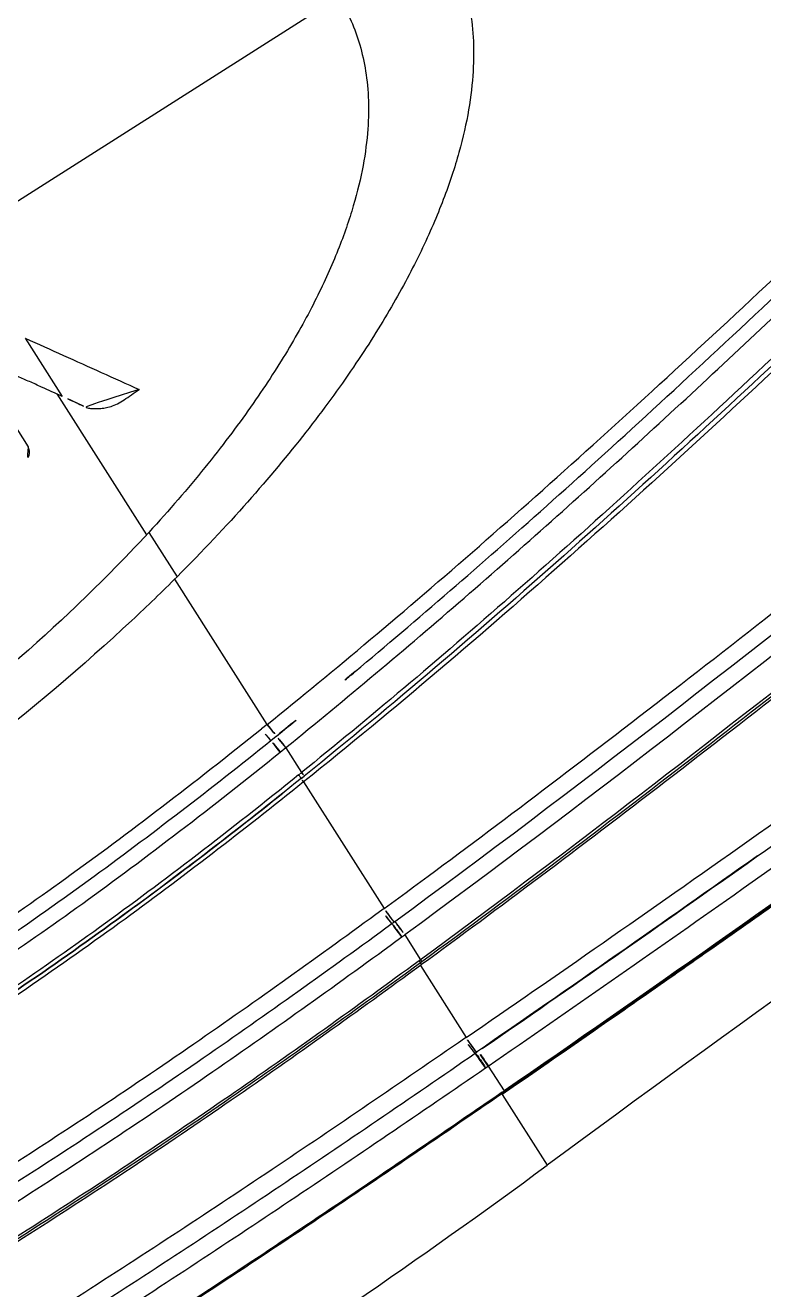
# Model space of a CAD drawing. Header units: millimetres. Extents: x 1145859089 to 1147511753, y -1047484727 to -1047247487.
# Drawn here: x 1145997670.2 to 1145997685.39, y -1047439035.16 to -1047439009.17 of the extents above; entities that cross this region are included whole.
import ezdxf
from ezdxf.xclip import XClip

# ---------------------------------------------------------------- set-up
doc = ezdxf.new("R2010")
doc.units = ezdxf.units.MM
doc.header["$LTSCALE"] = 100
doc.header["$MEASUREMENT"] = 0
doc.header["$XCLIPFRAME"] = 2
doc.linetypes.add('단지배치도$0$CENTER', pattern=[31, 30, -0.5, 0, -0.5])
doc.layers.get('0').update_dxf_attribs({"linetype": 'CONTINUOUS'})
doc.layers.add('XREF', color=135, linetype='CONTINUOUS')
doc.layers.add('단지배치도$0$W240910', color=135, linetype='CONTINUOUS')

# ---------------------------------------------------------------- blocks, each defined once
blk = doc.blocks.new('단지배치도$0$zw$9902')
at = {"layer": '단지배치도$0$W240910', "linetype": '단지배치도$0$CENTER', "ltscale": 20}
blk.add_line((59428.184, -67707.751), (59826.424, -67454.397), dxfattribs=at)
at = {"layer": '단지배치도$0$W240910', "linetype": 'ByBlock', "ltscale": 20}
for p, q in [((59529.378, -67646.293), (59530.138, -67647.489)), ((59530.025, -67647.437), (59531.87, -67650.337)), ((59528.788, -67647.504), (59529.438, -67648.525)), ((59531.917, -67650.285), (59532.498, -67651.197)), ((59532.448, -67651.247), (59534.348, -67654.233)), ((59534.349, -67654.234), (59534.234, -67654.325)), ((59534.427, -67654.562), (59534.539, -67654.473)), ((59534.62, -67654.8), (59534.732, -67654.709)), ((59534.732, -67654.71), (59535.059, -67655.223)), ((59534.999, -67655.272), (59535.058, -67655.222)), ((59535.053, -67655.342), (59535.115, -67655.292)), ((59535.053, -67655.342), (59535.053, -67655.342)), ((59535.098, -67655.411), (59536.754, -67658.015)), ((59536.755, -67658.016), (59536.707, -67658.05)), ((59536.914, -67658.326), (59536.974, -67658.283)), ((59537.12, -67658.601), (59537.18, -67658.557)), ((59537.181, -67658.558), (59537.506, -67659.069)), ((59537.506, -67659.069), (59537.477, -67659.09)), ((59537.503, -67659.133), (59537.478, -67659.152)), ((59537.503, -67659.133), (59537.503, -67659.133)), ((59537.532, -67659.112), (59537.504, -67659.133)), ((59537.526, -67659.17), (59537.501, -67659.188)), ((59537.501, -67659.188), (59538.441, -67660.666)), ((59538.441, -67660.667), (59538.41, -67660.689)), ((59538.842, -67661.292), (59538.896, -67661.254)), ((59538.896, -67661.255), (59539.222, -67661.766)), ((59539.186, -67661.791), (59539.222, -67661.766)), ((59539.222, -67661.766), (59539.222, -67661.767)), ((59539.186, -67661.838), (59540.111, -67663.291)), ((59539.192, -67661.815), (59539.23, -67661.789)), ((59539.192, -67661.815), (59539.193, -67661.815))]:
    blk.add_line(p, q, dxfattribs=at)
at = {"layer": '단지배치도$0$W240910'}
for radius in [11431.377, 11931.377]:
    blk.add_arc((57394.291, -57699.4), radius, 251.6277496, 321.4181311, dxfattribs=at)
at = {"layer": '단지배치도$0$W240910', "linetype": 'ByBlock', "ltscale": 20}
for centre, radius, start, end in [((59842.798, -68073.947), 510.155, 120.01584, 126.39327), ((59524.37, -67663.875), 13.674, 38.9466, 38.9958), ((59531.366, -67658.215), 4.675, 38.7786, 38.8868), ((59531.556, -67658.078), 4.441, 38.8598, 38.9312), ((59526.116, -67662.429), 11.407, 38.717, 38.7377), ((59531.481, -67658.121), 4.526, 38.592, 38.6486), ((59532.412, -67657.383), 3.338, 38.5742, 38.6543), ((59532.38, -67657.414), 3.383, 38.5653, 38.6397), ((59532.515, -67657.307), 3.21, 38.508, 38.5822), ((59532.939, -67656.969), 2.668, 38.4148, 38.5011), ((59533.261, -67656.708), 2.254, 38.1989, 38.2973), ((59533.499, -67656.526), 1.955, 38.1984, 38.3059), ((59533.724, -67656.351), 1.669, 38.147, 38.2671), ((59533.951, -67656.172), 1.38, 37.9848, 38.1212), ((59534.145, -67656.019), 1.133, 37.7469, 37.9039), ((59534.321, -67655.886), 0.913, 37.7478, 37.9287), ((59534.472, -67655.768), 0.721, 37.4937, 37.7068), ((59534.6, -67655.67), 0.559, 37.2166, 37.4697), ((59534.712, -67655.585), 0.419, 36.8833, 37.1923), ((59534.804, -67655.518), 0.305, 36.7794, 37.1615), ((59534.879, -67655.462), 0.212, 36.3263, 36.8177), ((59534.935, -67655.421), 0.142, 35.7169, 36.3635), ((59534.979, -67655.389), 0.0872, 34.914, 35.8214), ((59535.011, -67655.368), 0.0492, 34.283, 35.6239), ((59535.032, -67655.354), 0.0245, 32.5571, 34.7827), ((59535.044, -67655.346), 0.00997, 29.581, 33.7771), ((59535.05, -67655.343), 0.00261, 23.4311, 34.8929), ((59535.053, -67655.342), 0.000312, 350.3803, 53.3081), ((59535.078, -67660.733), 2.908, 34.2852, 34.4226), ((59536.687, -67659.64), 0.963, 34.1776, 34.4879), ((59536.745, -67659.601), 0.893, 33.9562, 34.1637), ((59535.501, -67660.425), 2.385, 33.644, 33.7009), ((59536.742, -67659.604), 0.896, 33.7246, 33.8883), ((59536.946, -67659.467), 0.651, 33.4192, 33.6542), ((59536.945, -67659.469), 0.652, 33.2749, 33.4936), ((59536.977, -67659.448), 0.615, 33.0894, 33.3074), ((59537.066, -67659.387), 0.506, 32.5895, 32.8452), ((59537.138, -67659.344), 0.422, 32.5826, 32.8756), ((59537.186, -67659.313), 0.366, 32.3032, 32.6245), ((59537.234, -67659.283), 0.309, 31.9886, 32.3484), ((59537.28, -67659.255), 0.256, 31.6327, 32.0428), ((59537.32, -67659.23), 0.208, 30.895, 31.3683), ((59537.355, -67659.21), 0.168, 30.7585, 31.305), ((59537.386, -67659.192), 0.132, 30.2069, 30.851), ((59537.411, -67659.177), 0.103, 29.1561, 29.9217), ((59537.434, -67659.165), 0.0768, 28.7917, 29.7256), ((59537.452, -67659.155), 0.0558, 27.8019, 28.9546), ((59537.467, -67659.147), 0.0394, 26.0719, 27.547), ((59537.478, -67659.142), 0.0266, 25.0893, 27.0168), ((59537.487, -67659.138), 0.0167, 23.0018, 25.6658), ((59537.494, -67659.135), 0.00988, 20.0863, 23.9217), ((59537.501, -67659.133), 0.00243, 8.5015, 18.7199), ((59537.498, -67659.134), 0.00527, 15.9079, 21.9482), ((59537.503, -67659.133), 0.000382, 334.8058, 10.5107), ((59537.502, -67659.133), 0.000972, 355.9599, 15.8377), ((59538.903, -67661.916), 0.353, 24.7464, 24.992), ((59538.807, -67661.981), 0.423, 26.2882, 26.7458), ((59539.063, -67661.856), 0.138, 25.5754, 26.6219), ((59539.074, -67661.851), 0.127, 25.0794, 25.7815), ((59538.869, -67661.943), 0.35, 24.2412, 24.4263), ((59539.073, -67661.851), 0.126, 23.6583, 24.2079), ((59539.105, -67661.838), 0.092, 23.4919, 24.2854), ((59539.105, -67661.837), 0.0917, 22.3139, 23.049), ((59539.11, -67661.836), 0.0877, 22.2992, 23.0288), ((59539.124, -67661.83), 0.0718, 20.7269, 21.581), ((59539.135, -67661.826), 0.0601, 20.1167, 21.0915), ((59539.142, -67661.824), 0.053, 19.5938, 20.6557), ((59539.15, -67661.821), 0.0445, 17.9895, 19.1689), ((59539.156, -67661.819), 0.0378, 17.2874, 18.6182), ((59539.163, -67661.817), 0.0311, 15.4742, 16.9888), ((59539.172, -67661.814), 0.0211, 12.2944, 14.2753), ((59539.168, -67661.816), 0.0258, 14.3382, 16.058), ((59539.176, -67661.814), 0.0169, 10.4648, 12.754), ((59539.183, -67661.813), 0.0105, 5.2097, 8.3645), ((59539.18, -67661.813), 0.0135, 7.8036, 10.4888), ((59539.187, -67661.813), 0.00619, 357.8372, 2.3292), ((59539.185, -67661.813), 0.00817, 1.6302, 5.3956), ((59539.19, -67661.813), 0.00362, 348.1567, 354.6615), ((59539.189, -67661.813), 0.00469, 353.912, 359.3404), ((59539.191, -67661.814), 0.00178, 323.9832, 334.0746), ((59539.191, -67661.813), 0.00214, 334.4995, 343.4859), ((59539.19, -67661.813), 0.00272, 341.3764, 349.1461), ((59539.191, -67661.814), 0.00158, 314.9329, 325.6326), ((59538.93, -67661.904), 0.323, 24.4807, 24.7404), ((59538.956, -67661.892), 0.295, 24.2522, 24.5291), ((59538.984, -67661.879), 0.263, 23.8885, 24.1853), ((59539.008, -67661.869), 0.238, 23.6237, 23.9432), ((59539.03, -67661.859), 0.213, 23.2728, 23.6163), ((59539.051, -67661.85), 0.191, 22.9681, 23.3398), ((59539.072, -67661.841), 0.168, 22.4802, 22.8828), ((59539.09, -67661.832), 0.147, 21.5313, 21.9702), ((59539.108, -67661.826), 0.129, 21.5394, 22.0185), ((59539.124, -67661.819), 0.111, 20.8905, 21.4173), ((59539.138, -67661.815), 0.0969, 20.4057, 20.9855), ((59539.151, -67661.808), 0.0821, 19.0075, 19.6522), ((59539.163, -67661.805), 0.0696, 18.8639, 19.5828), ((59539.174, -67661.801), 0.0585, 18.0241, 18.8312), ((59539.183, -67661.798), 0.0487, 16.1686, 17.073), ((59539.192, -67661.795), 0.0395, 15.7786, 16.8201), ((59539.2, -67661.793), 0.0311, 14.2415, 15.4611), ((59539.205, -67661.792), 0.0254, 12.7459, 14.1306), ((59539.209, -67661.79), 0.0212, 10.6734, 12.1793), ((59539.215, -67661.789), 0.015, 7.4073, 9.3695), ((59539.221, -67661.788), 0.00929, 5.5656, 8.4355), ((59539.222, -67661.788), 0.00849, 2.0195, 4.7991), ((59539.213, -67661.789), 0.0171, 1.5224, 2.6471), ((59539.226, -67661.788), 0.00384, 349.6828, 354.7722), ((59539.229, -67661.788), 0.00166, 330.4607, 344.9023), ((59539.228, -67661.788), 0.00249, 323.3535, 334.7044), ((59455.46, -67548.371), 142.732, 298.55235, 306.37539)]:
    blk.add_arc(centre, radius, start, end, dxfattribs=at)
for points, degree in [([(59534.35, -67654.233), (59535.733, -67653.121), (59538.644, -67650.675), (59543.432, -67646.344), (59548.669, -67641.38), (59554.608, -67635.684), (59561.325, -67629.492), (59567.298, -67624.343), (59572.732, -67620.015), (59576.042, -67617.631), (59577.616, -67616.57)], 3), ([(59578.176, -67617.479), (59576.599, -67618.544), (59573.278, -67620.943), (59567.828, -67625.313), (59561.814, -67630.533), (59555.099, -67636.786), (59549.224, -67642.446), (59544.033, -67647.393), (59539.302, -67651.696), (59536.425, -67654.12), (59535.058, -67655.22)], 3), ([(59536.755, -67658.016), (59538.352, -67656.849), (59541.75, -67654.293), (59547.393, -67649.865), (59553.832, -67644.715), (59560.836, -67639.17), (59567.035, -67634.422), (59572.677, -67630.287), (59577.771, -67626.765), (59580.868, -67624.814), (59582.336, -67623.939)], 3), ([(59531.719, -67647.348), (59531.662, -67647.386), (59531.557, -67647.462), (59531.411, -67647.562), (59531.274, -67647.645), (59531.14, -67647.7), (59531.017, -67647.728), (59530.906, -67647.739), (59530.806, -67647.742), (59530.716, -67647.737), (59530.636, -67647.722), (59530.594, -67647.699), (59530.574, -67647.688)], 3), ([(59536.158, -67653.147), (59535.975, -67653.299), (59535.792, -67653.451), (59535.609, -67653.603)], 3), ([(59534.541, -67654.472), (59534.884, -67654.195), (59535.241, -67653.904), (59535.607, -67653.601)], 3), ([(59534.233, -67654.326), (59532.848, -67655.442), (59530.14, -67657.508), (59526.458, -67659.988), (59522.672, -67662.263), (59519.652, -67663.843), (59518.054, -67664.627)], 3), ([(59518.321, -67665.177), (59519.93, -67664.391), (59522.971, -67662.805), (59526.8, -67660.504), (59530.491, -67658.018), (59533.222, -67655.929), (59534.619, -67654.801)], 3), ([(59534.997, -67655.271), (59533.59, -67656.409), (59530.841, -67658.511), (59527.114, -67661.023), (59523.284, -67663.323), (59520.214, -67664.925), (59518.587, -67665.719)], 3), ([(59535.054, -67655.342), (59535.054, -67655.342, 1)], 1), ([(59535.1, -67655.414), (59535.072, -67655.375), (59535.055, -67655.349), (59535.056, -67655.344)], 3), ([(59544.433, -67656.935), (59542.514, -67658.291), (59540.589, -67659.639), (59538.657, -67660.967)], 3), ([(59536.961, -67658.289), (59536.96, -67658.291), (59536.951, -67658.281), (59536.912, -67658.232), (59536.854, -67658.155), (59536.795, -67658.074), (59536.766, -67658.032), (59536.755, -67658.016)], 3), ([(59536.975, -67658.283), (59536.975, -67658.282), (59536.984, -67658.292), (59537.023, -67658.341), (59537.081, -67658.418), (59537.14, -67658.499), (59537.169, -67658.54), (59537.181, -67658.557)], 3), ([(59537.478, -67659.152), (59537.477, -67659.152), (59537.485, -67659.166), (59537.501, -67659.189)], 3), ([(59537.527, -67659.17), (59537.511, -67659.147), (59537.502, -67659.134), (59537.504, -67659.133)], 3), ([(59537.506, -67659.068), (59537.523, -67659.095), (59537.533, -67659.111), (59537.533, -67659.112)], 3), ([(59538.657, -67660.967), (59538.655, -67660.969), (59538.639, -67660.954), (59538.596, -67660.901), (59538.532, -67660.813), (59538.477, -67660.728), (59538.449, -67660.682), (59538.442, -67660.667)], 3), ([(59538.81, -67660.869), (59538.767, -67660.898), (59538.725, -67660.928), (59538.682, -67660.955)], 3), ([(59539.288, -67661.749), (59539.288, -67661.749), (59539.287, -67661.75), (59539.287, -67661.75)], 3)]:
    blk.add_open_spline(points, degree=degree, dxfattribs=at)
for points, knots in [([(59536.158, -67653.147), (59536.786, -67652.62), (59538.682, -67651.01), (59542.084, -67647.98), (59547.299, -67643.075), (59550.927, -67639.595), (59555.148, -67635.567), (59559.306, -67631.689), (59563.04, -67628.338), (59566.196, -67625.594), (59570.78, -67621.831), (59574.34, -67619.133), (59576.656, -67617.503), (59577.738, -67616.765)], [0.0428845, 0.0428845, 0.0428845, 0.0428845, 0.0909091, 0.1818182, 0.2727273, 0.3636364, 0.4545455, 0.5454545, 0.6363636, 0.7272727, 0.8181818, 0.9090909, 0.9999997, 0.9999997, 0.9999997, 0.9999997]), ([(59534.733, -67654.708), (59535.974, -67653.707), (59538.418, -67651.651), (59541.985, -67648.46), (59545.479, -67645.194), (59548.934, -67641.891), (59552.396, -67638.599), (59555.876, -67635.327), (59559.367, -67632.068), (59562.905, -67628.859), (59565.9, -67626.235), (59568.345, -67624.193), (59570.169, -67622.65), (59572.047, -67621.171), (59573.947, -67619.721), (59575.88, -67618.318), (59577.19, -67617.413), (59577.852, -67616.969)], [0, 0, 0, 0, 0.00478807, 0.00957675, 0.01436495, 0.01915126, 0.02393531, 0.02871768, 0.0334999, 0.03828199, 0.04306461, 0.04545663, 0.04784897, 0.05024146, 0.05263373, 0.0550255, 0.05741658, 0.05741658, 0.05741658, 0.05741658]), ([(59578.384, -67617.727), (59574.415, -67620.41), (59566.875, -67626.325), (59556.244, -67635.985), (59545.936, -67645.962), (59538.848, -67652.414), (59535.1, -67655.414)], [0, 0, 0, 0, 0.01437799, 0.02875912, 0.04314194, 0.05753139, 0.05753139, 0.05753139, 0.05753139]), ([(59578.276, -67617.609), (59574.401, -67620.237), (59566.855, -67626.142), (59556.172, -67635.883), (59545.823, -67645.946), (59538.749, -67652.368), (59535.114, -67655.293)], [0.142649, 0.142649, 0.142649, 0.142649, 3.467314, 6.934627, 10.401939, 13.714952, 13.714952, 13.714952, 13.714952]), ([(59536.974, -67658.282), (59540.699, -67655.559), (59548.142, -67649.725), (59559.288, -67640.753), (59570.658, -67632.037), (59578.471, -67626.599), (59582.478, -67624.214)], [0.177706, 0.177706, 0.177706, 0.177706, 3.997519, 7.995035, 11.992552, 15.822247, 15.822247, 15.822247, 15.822247]), ([(59582.632, -67624.483), (59580.699, -67625.635), (59576.759, -67628.179), (59568.957, -67633.711), (59561.24, -67639.666), (59553.615, -67645.749), (59546.296, -67651.615), (59540.817, -67655.899), (59537.181, -67658.557)], [0, 0, 0, 0, 0.118742, 0.247492, 0.504992, 0.633742, 0.762492, 1, 1, 1, 1]), ([(59582.956, -67624.993), (59579.901, -67626.822), (59574.497, -67630.466), (59564.975, -67637.496), (59552.918, -67647.03), (59543.249, -67654.857), (59537.506, -67659.068)], [0, 0, 0, 0, 0.01068308, 0.01958029, 0.0355817, 0.05692962, 0.05692962, 0.05692962, 0.05692962]), ([(59583.005, -67625.064), (59579.039, -67627.424), (59571.262, -67632.833), (59559.914, -67641.533), (59548.762, -67650.511), (59541.287, -67656.369), (59537.532, -67659.112)], [0.123852, 0.123852, 0.123852, 0.123852, 3.009708, 6.019416, 9.029124, 11.91377, 11.91377, 11.91377, 11.91377]), ([(59578.189, -67628.208), (59576.614, -67629.255), (59573.248, -67631.589), (59567.665, -67635.687), (59561.277, -67640.587), (59554.233, -67646.173), (59548.026, -67651.138), (59542.45, -67655.507), (59539.104, -67658.018), (59537.527, -67659.17)], [0.1304129, 0.1304129, 0.1304129, 0.1304129, 0.25, 0.375, 0.5, 0.625, 0.75, 0.875, 1, 1, 1, 1]), ([(59538.442, -67660.667), (59540.268, -67659.415), (59544.11, -67656.733), (59550.783, -67651.974), (59557.459, -67647.247), (59563.397, -67643.105), (59568.732, -67639.452), (59573.58, -67636.218), (59577.976, -67633.391), (59581.966, -67630.939), (59584.382, -67629.571), (59585.524, -67628.951)], [0, 0, 0, 0, 0.111111, 0.222222, 0.333333, 0.444444, 0.555556, 0.666667, 0.777778, 0.888889, 1, 1, 1, 1]), ([(59538.896, -67661.254), (59540.586, -67660.092), (59544.264, -67657.522), (59549.908, -67653.507), (59555.857, -67649.271), (59561.836, -67645.083), (59567.839, -67640.937), (59573.895, -67636.872), (59579.882, -67633.042), (59583.905, -67630.653), (59585.876, -67629.584)], [0, 0, 0, 0, 0.108757, 0.237507, 0.366257, 0.495006, 0.623756, 0.752506, 0.881256, 1, 1, 1, 1]), ([(59586.203, -67630.097), (59584.123, -67631.223), (59580.06, -67633.644), (59574.096, -67637.469), (59568.215, -67641.413), (59563.358, -67644.765), (59558.516, -67648.143), (59553.69, -67651.547), (59546.96, -67656.355), (59542.134, -67659.764), (59539.222, -67661.766)], [0, 0, 0, 0, 0.00709361, 0.01418546, 0.02127666, 0.02836776, 0.03191298, 0.03900348, 0.04609359, 0.0567277, 0.0567277, 0.0567277, 0.0567277]), ([(59586.226, -67630.12), (59585.396, -67630.569), (59584.573, -67631.032), (59580.247, -67633.541), (59575.511, -67636.545), (59566.252, -67642.799), (59563.136, -67644.957), (59555.033, -67650.616), (59549.481, -67654.6), (59543.076, -67659.122), (59541.156, -67660.464), (59539.23, -67661.789)], [0, 0, 0, 0, 0.079666, 0.079666, 0.421851, 0.421851, 0.597487, 0.597487, 0.879584, 0.879584, 1, 1, 1, 1]), ([(59537.922, -67637.937), (59538.016, -67638.084), (59538.185, -67638.394), (59538.383, -67638.901), (59538.524, -67639.465), (59538.6, -67640.094), (59538.6, -67640.795), (59538.511, -67641.582), (59538.314, -67642.461), (59537.995, -67643.43), (59537.541, -67644.486), (59536.935, -67645.632), (59536.156, -67646.873), (59535.181, -67648.21), (59533.989, -67649.644), (59533.025, -67650.671), (59532.498, -67651.197)], [0, 0, 0, 0, 0.071429, 0.142857, 0.214286, 0.285714, 0.357143, 0.428571, 0.5, 0.571429, 0.642857, 0.714286, 0.785714, 0.857143, 0.928571, 1, 1, 1, 1]), ([(59535.813, -67639.279), (59535.902, -67639.418), (59536.061, -67639.711), (59536.246, -67640.192), (59536.375, -67640.724), (59536.442, -67641.321), (59536.435, -67641.985), (59536.34, -67642.731), (59536.142, -67643.56), (59535.828, -67644.47), (59535.384, -67645.462), (59534.795, -67646.536), (59534.041, -67647.694), (59533.104, -67648.937), (59532.338, -67649.828), (59531.917, -67650.285)], [0, 0, 0, 0, 0.076923, 0.153846, 0.230769, 0.307692, 0.384615, 0.461538, 0.538462, 0.615385, 0.692308, 0.769231, 0.846154, 0.923077, 1, 1, 1, 1]), ([(59538.81, -67660.869), (59540.565, -67659.657), (59544.312, -67657.035), (59550.812, -67652.409), (59557.469, -67647.691), (59563.426, -67643.534), (59567.001, -67641.092), (59568.719, -67639.932), (59568.732, -67639.917)], [0.0026285, 0.0026285, 0.0026285, 0.0026285, 0.1111111, 0.2222222, 0.3333333, 0.4444444, 0.5555556, 0.5566358, 0.5566358, 0.5566358, 0.5566358]), ([(59529.378, -67646.293), (59529.64, -67646.411), (59530.162, -67646.646), (59530.942, -67646.997), (59531.46, -67647.231), (59531.719, -67647.348)], [0, 0, 0, 0, 0.333333, 0.666667, 1, 1, 1, 1]), ([(59530.138, -67647.489), (59529.996, -67647.425), (59529.772, -67647.325), (59529.468, -67647.185), (59529.264, -67647.098), (59529.101, -67647.023), (59528.979, -67646.957), (59528.889, -67646.996), (59528.864, -67647.052), (59528.86, -67647.065)], [0.0357943, 0.0357943, 0.0357943, 0.0357943, 0.2787436, 0.4178636, 0.5569837, 0.6265438, 0.6961038, 0.7656638, 0.7872127, 0.7872127, 0.7872127, 0.7872127]), ([(59530.574, -67647.688), (59530.525, -67647.665), (59530.429, -67647.619), (59530.283, -67647.554), (59530.187, -67647.51), (59530.138, -67647.489)], [0, 0, 0, 0, 0.333333, 0.666667, 1, 1, 1, 1]), ([(59529.435, -67648.526), (59529.464, -67648.58), (59529.487, -67648.704), (59529.407, -67648.801), (59529.363, -67648.835)], [0.2130868, 0.2130868, 0.2130868, 0.2130868, 0.5204029, 0.8078925, 0.8078925, 0.8078925, 0.8078925]), ([(59531.917, -67650.284), (59531.408, -67650.837), (59529.202, -67653.068), (59524.419, -67656.764), (59519.044, -67659.53), (59516.088, -67660.584), (59515.372, -67660.81)], [7.153502, 7.153502, 7.153502, 7.153502, 8.03089, 10.707829, 13.384768, 14.262079, 14.262079, 14.262079, 14.262079]), ([(59555.266, -67650.492), (59553.697, -67651.604), (59550.163, -67654.117), (59545.643, -67657.336), (59541.846, -67659.998), (59540.022, -67661.263), (59539.186, -67661.838)], [0.653421, 0.653421, 0.653421, 0.653421, 0.7549959, 0.8824964, 0.9462467, 1, 1, 1, 1]), ([(59532.498, -67651.197), (59532.197, -67651.498), (59529.944, -67653.675), (59524.915, -67657.545), (59519.279, -67660.46), (59516.352, -67661.578), (59515.952, -67661.723)], [7.649803, 7.649803, 7.649803, 7.649803, 8.07944, 10.772567, 13.465694, 13.895267, 13.895267, 13.895267, 13.895267]), ([(59534.425, -67654.562), (59534.424, -67654.564), (59534.371, -67654.501), (59534.269, -67654.374), (59534.233, -67654.326)], [0.817235, 0.817235, 0.817235, 0.817235, 2.361809, 3.906544, 3.906544, 3.906544, 3.906544]), ([(59534.35, -67654.233), (59534.389, -67654.279), (59534.49, -67654.405), (59534.543, -67654.468), (59534.542, -67654.469)], [0.81743, 0.81743, 0.81743, 0.81743, 2.36197, 3.907993, 3.907993, 3.907993, 3.907993]), ([(59534.733, -67654.708), (59534.697, -67654.661), (59534.595, -67654.534), (59534.542, -67654.47), (59534.541, -67654.472)], [0.835263, 0.835263, 0.835263, 0.835263, 2.417658, 3.999721, 3.999721, 3.999721, 3.999721]), ([(59518.187, -67664.901), (59519.601, -67664.207), (59522.458, -67662.728), (59526.637, -67660.251), (59530.649, -67657.513), (59533.198, -67655.55), (59534.426, -67654.563)], [0, 0, 0, 0, 0.245002, 0.5, 0.754998, 1, 1, 1, 1]), ([(59534.619, -67654.801), (59534.583, -67654.753), (59534.482, -67654.627), (59534.428, -67654.562), (59534.426, -67654.563)], [0, 0, 0, 0, 0.496053, 1, 1, 1, 1]), ([(59535.058, -67655.22), (59535.067, -67655.232), (59535.097, -67655.27), (59535.112, -67655.289), (59535.115, -67655.292)], [0.2322677, 0.2322677, 0.2322677, 0.2322677, 0.3432175, 0.6096307, 0.6096307, 0.6096307, 0.6096307]), ([(59535.053, -67655.342), (59533.812, -67656.34), (59531.233, -67658.324), (59527.174, -67661.095), (59522.946, -67663.601), (59520.057, -67665.097), (59518.615, -67665.778)], [0, 0, 0, 0, 0.245001, 0.5, 0.754999, 1, 1, 1, 1]), ([(59535.1, -67655.414), (59533.858, -67656.41), (59531.282, -67658.398), (59527.621, -67660.893), (59525.195, -67662.363), (59524.167, -67662.934)], [0, 0, 0, 0, 0.2447806, 0.4999972, 0.6806325, 0.6806325, 0.6806325, 0.6806325]), ([(59518.942, -67665.644), (59520.265, -67664.989), (59523.047, -67663.541), (59527.174, -67661.095), (59531.099, -67658.416), (59533.554, -67656.537), (59534.674, -67655.645)], [4.090285, 4.090285, 4.090285, 4.090285, 24.755569, 47.972847, 71.190126, 91.22777, 91.22777, 91.22777, 91.22777]), ([(59536.707, -67658.051), (59535.43, -67658.983), (59532.806, -67660.866), (59528.743, -67663.561), (59524.58, -67666.101), (59521.763, -67667.681), (59520.378, -67668.443)], [0, 0, 0, 0, 0.245001, 0.5, 0.754999, 1, 1, 1, 1]), ([(59536.913, -67658.325), (59536.91, -67658.327), (59536.844, -67658.244), (59536.737, -67658.096), (59536.707, -67658.051)], [2.077605, 2.077605, 2.077605, 2.077605, 6.486271, 10.906784, 10.906784, 10.906784, 10.906784]), ([(59520.541, -67668.748), (59521.93, -67667.983), (59524.752, -67666.396), (59528.927, -67663.851), (59533, -67661.147), (59535.633, -67659.261), (59536.914, -67658.327)], [0, 0, 0, 0, 0.244999, 0.5, 0.755001, 1, 1, 1, 1]), ([(59537.119, -67658.601), (59537.105, -67658.578), (59537.062, -67658.518), (59536.99, -67658.42), (59536.933, -67658.346), (59536.915, -67658.326), (59536.914, -67658.327)], [0, 0, 0, 0, 0.244628, 0.49909, 0.753553, 1, 1, 1, 1]), ([(59520.702, -67669.05), (59522.094, -67668.284), (59524.925, -67666.694), (59529.111, -67664.141), (59533.197, -67661.428), (59535.836, -67659.538), (59537.119, -67658.601)], [0, 0, 0, 0, 0.244999, 0.5, 0.755002, 1, 1, 1, 1]), ([(59537.476, -67659.09), (59536.188, -67660.032), (59533.538, -67661.931), (59529.437, -67664.653), (59525.235, -67667.216), (59522.393, -67668.812), (59520.994, -67669.58)], [0, 0, 0, 0, 0.245, 0.5, 0.755, 1, 1, 1, 1]), ([(59537.503, -67659.133), (59536.215, -67660.074), (59533.563, -67661.968), (59529.463, -67664.693), (59525.259, -67667.254), (59522.42, -67668.854), (59521.022, -67669.623)], [0, 0, 0, 0, 0.245, 0.5, 0.755, 1, 1, 1, 1]), ([(59537.501, -67659.189), (59536.216, -67660.126), (59533.575, -67662.018), (59529.487, -67664.731), (59525.298, -67667.286), (59522.466, -67668.877), (59521.073, -67669.645)], [0, 0, 0, 0, 0.244999, 0.5, 0.755001, 1, 1, 1, 1]), ([(59538.41, -67660.69), (59537.097, -67661.592), (59534.427, -67663.416), (59531.722, -67665.191), (59530.341, -67666.073)], [0, 0, 0, 0, 0.493651, 1, 1, 1, 1]), ([(59538.625, -67660.989), (59538.62, -67660.994), (59538.536, -67660.893), (59538.429, -67660.729), (59538.41, -67660.69)], [3.201426, 3.201426, 3.201426, 3.201426, 10.66102, 18.121643, 18.121643, 18.121643, 18.121643]), ([(59538.627, -67660.992), (59538.633, -67660.988), (59538.644, -67660.978), (59538.662, -67660.966), (59538.675, -67660.959), (59538.682, -67660.955)], [0, 0, 0, 0, 0.333333, 0.666667, 1, 1, 1, 1]), ([(59538.896, -67661.254), (59538.876, -67661.214), (59538.77, -67661.05), (59538.687, -67660.95), (59538.682, -67660.955)], [1.897085, 1.897085, 1.897085, 1.897085, 6.288537, 10.68915, 10.68915, 10.68915, 10.68915]), ([(59530.54, -67666.387), (59531.906, -67665.514), (59534.619, -67663.737), (59537.294, -67661.908), (59538.627, -67660.992)], [0, 0, 0, 0, 0.5, 1, 1, 1, 1]), ([(59538.842, -67661.291), (59538.84, -67661.289), (59538.829, -67661.267), (59538.792, -67661.206), (59538.719, -67661.1), (59538.655, -67661.015), (59538.632, -67660.993), (59538.629, -67660.994), (59538.627, -67660.992)], [0.150135, 0.150135, 0.150135, 0.150135, 0.1596494, 0.3297724, 0.4998953, 0.6700183, 0.8401412, 0.8496094, 0.8496094, 0.8496094, 0.8496094]), ([(59530.738, -67666.697), (59532.107, -67665.822), (59534.821, -67664.033), (59537.507, -67662.21), (59538.842, -67661.291)], [0, 0, 0, 0, 0.500001, 1, 1, 1, 1]), ([(59539.185, -67661.791), (59537.847, -67662.71), (59535.157, -67664.542), (59532.435, -67666.332), (59531.064, -67667.209)], [2.209104, 2.209104, 2.209104, 2.209104, 49.835781, 97.456288, 97.456288, 97.456288, 97.456288]), ([(59539.192, -67661.815), (59537.856, -67662.734), (59535.169, -67664.564), (59532.448, -67666.353), (59531.076, -67667.229)], [0, 0, 0, 0, 0.499997, 1, 1, 1, 1]), ([(59539.23, -67661.789), (59539.225, -67661.793), (59539.217, -67661.798), (59539.205, -67661.806), (59539.197, -67661.812), (59539.192, -67661.815)], [0, 0, 0, 0, 0.333333, 0.666667, 1, 1, 1, 1])]:
    blk.add_open_spline(points, degree=3, knots=knots, dxfattribs=at)
blk = doc.blocks.new('단지배치도')
blk.add_blockref('단지배치도$0$zw$9902', (141034.193, 142437.157))

msp = doc.modelspace()

# ---------------------------------------------------------------- block references
at = {"layer": 'XREF'}
ref = msp.add_blockref('단지배치도', (1145797106.633357, -1047513806.462535), dxfattribs=at)
XClip(ref).set_block_clipping_path([(72982.4064819524, 34919.7593965302), (360382.4067475507, 255319.7593436702)])

doc.saveas('drawing.dxf')
